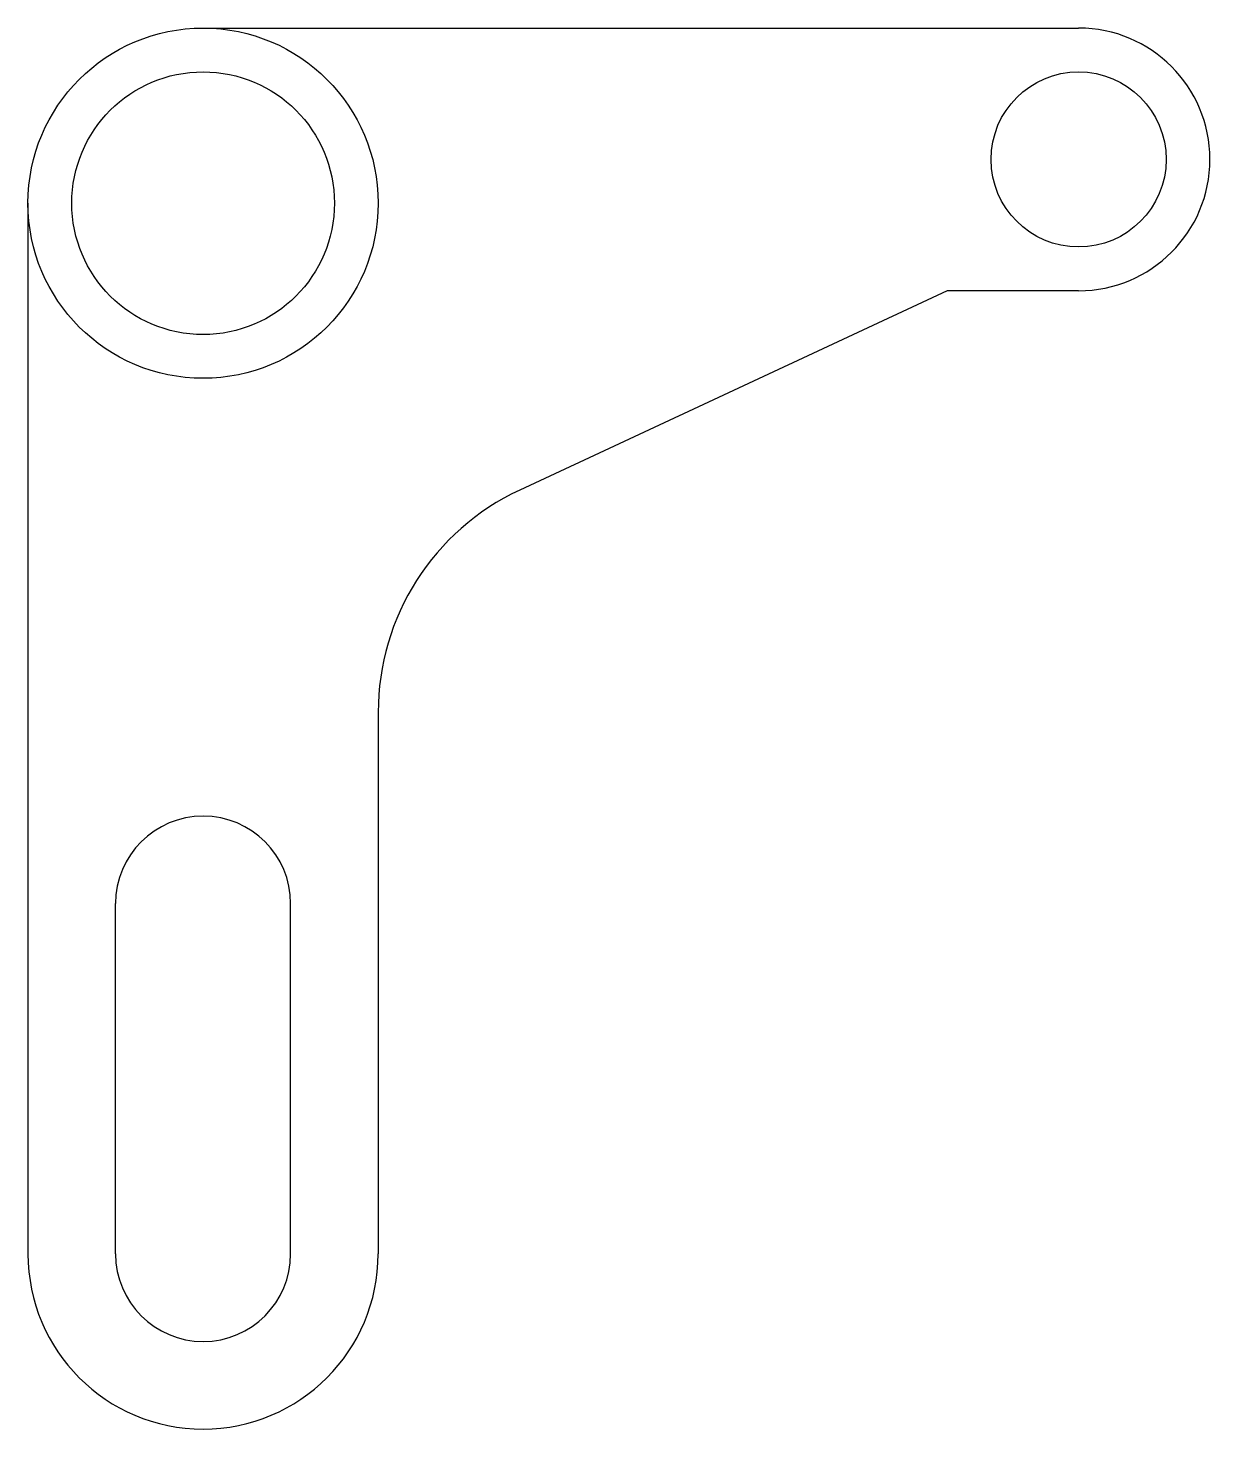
# Model space of a CAD drawing. Header units: millimetres. Extents: x 2471 to 2606, y 1646 to 1806.
import ezdxf

# ---------------------------------------------------------------- set-up
doc = ezdxf.new("R2010")
doc.units = ezdxf.units.MM

msp = doc.modelspace()

# ---------------------------------------------------------------- linework, layer by layer
for p, q in [((2491.16, 1806.35), (2591.16, 1806.35)), ((2591.16, 1806.35), (2591.16, 1806.35)), ((2606.16, 1791.35), (2606.16, 1791.35)), ((2606.16, 1791.35), (2606.16, 1791.35)), ((2471.16, 1786.35), (2471.16, 1666.35)), ((2576.16, 1776.35), (2527.33, 1753.58)), ((2591.16, 1776.35), (2576.16, 1776.35)), ((2591.16, 1776.35), (2591.16, 1776.35)), ((2511.16, 1728.21), (2511.16, 1666.35)), ((2481.16, 1666.35), (2481.16, 1706.35)), ((2501.16, 1666.35), (2501.16, 1706.35))]:
    msp.add_line(p, q)
for centre, radius in [((2491.16, 1786.35), 20), ((2491.16, 1786.35), 15), ((2591.16, 1791.35), 10)]:
    msp.add_circle(centre, radius)
for centre, radius, start, end in [((2591.16, 1791.35), 15, 0, 90), ((2591.16, 1791.35), 15, 270, 0), ((2539.16, 1728.21), 28, 115, 180), ((2491.16, 1706.35), 10, 0, 180), ((2491.16, 1666.35), 20, 180, 0), ((2491.16, 1666.35), 10, 180, 0)]:
    msp.add_arc(centre, radius, start, end)

doc.saveas('drawing.dxf')
